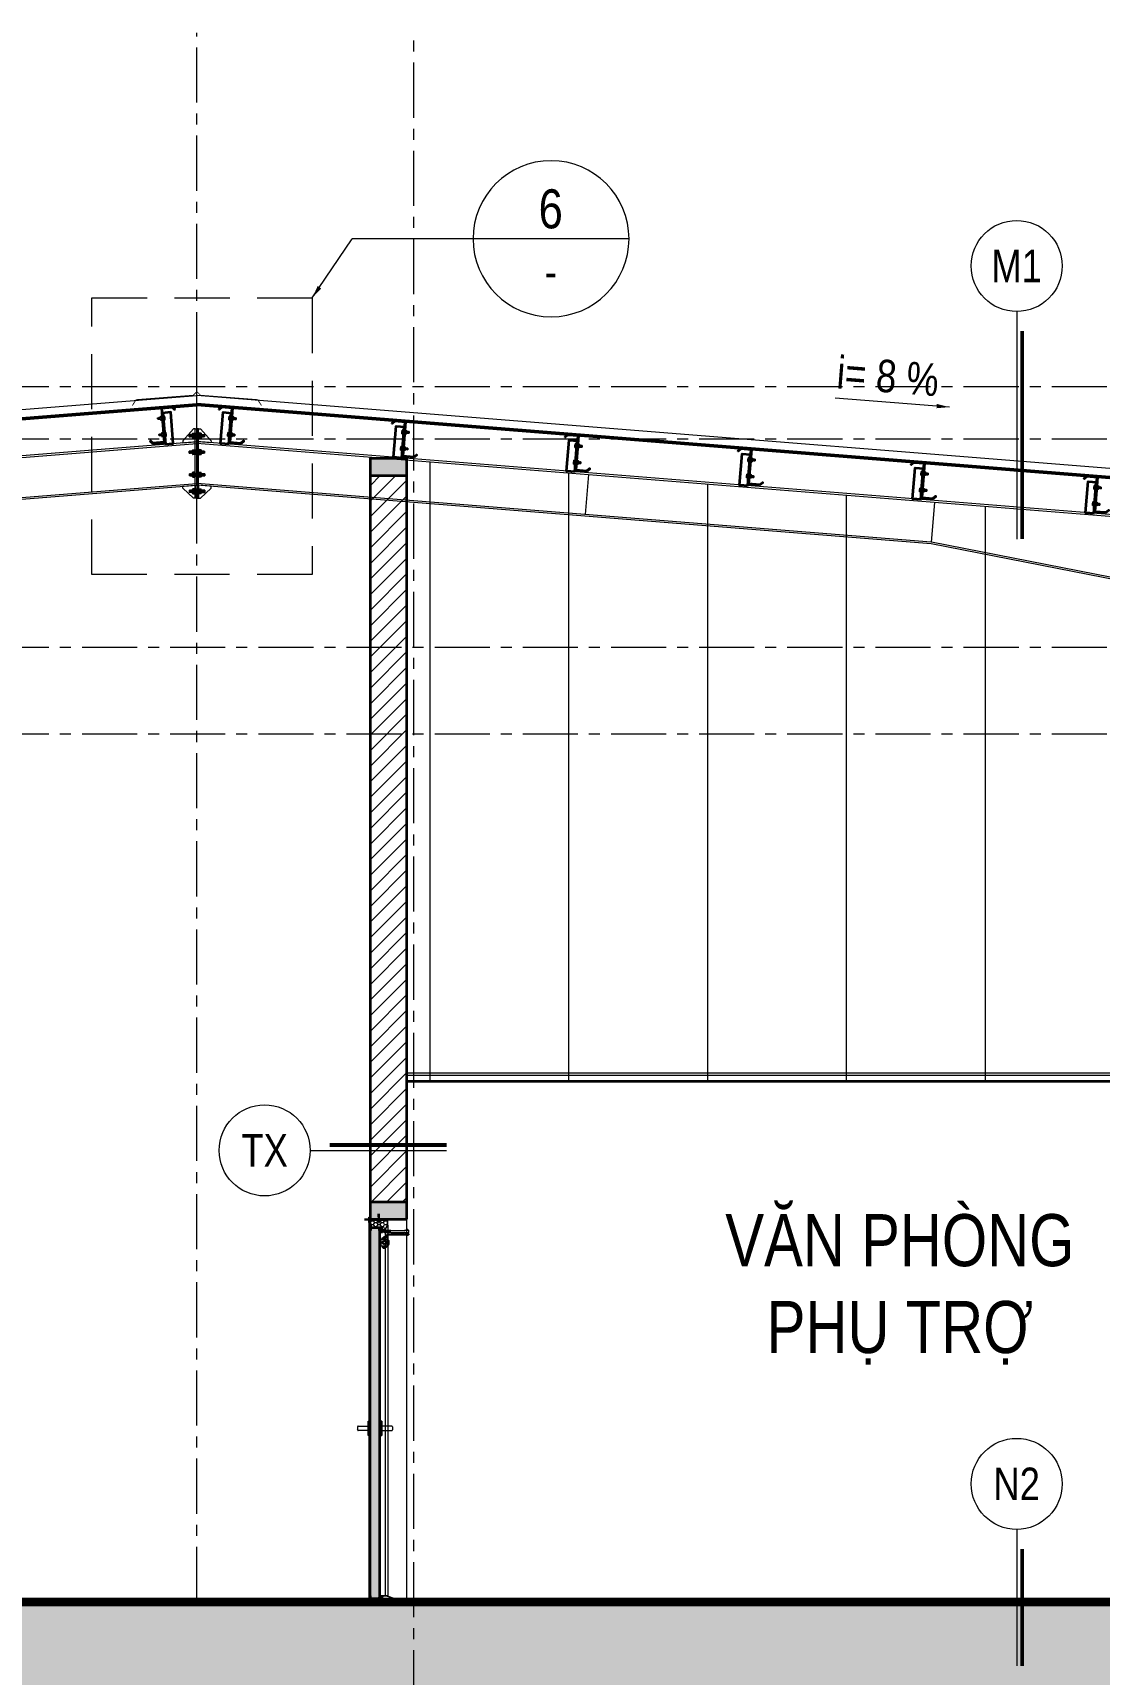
# Model space of a CAD drawing. Header units: millimetres. Extents: x -547695 to 905972, y -1055718 to 167349.
# Drawn here: x -522038 to -515893, y -926760 to -917307 of the extents above; entities that cross this region are included whole.
import ezdxf
from ezdxf.enums import TextEntityAlignment as Align
from ezdxf.xclip import XClip

# ---------------------------------------------------------------- set-up
doc = ezdxf.new("R2010")
doc.units = ezdxf.units.MM
doc.header["$XCLIPFRAME"] = 0
for name, pattern in [('ACAD_ISO04W100', [30, 24, -3, 0, -3]), ('CENTER', [50.8, 31.75, -6.35, 6.35, -6.35]), ('HIDDEN', [9.525, 6.35, -3.175]), ('xr-mat cat ngang$0$ACAD_ISO04W100', [30, 24, -3, 0, -3])]:
    doc.linetypes.add(name, pattern=pattern)
for name, color, linetype, lineweight in [('A-CONC', 2, 'Continuous', 35), ('A-DIMS', 8, 'Continuous', 9), ('A-GRID', 250, 'CENTER', 15), ('A-HEVY', 111, 'Continuous', 35), ('A-HIDD', 45, 'HIDDEN', 9), ('A-PATT', 252, 'Continuous', 9), ('A-SYMBOLS', 10, 'Continuous', 13), ('A-TEXT', 255, 'Continuous', 25)]:
    doc.layers.add(name, color=color, linetype=linetype, lineweight=lineweight)
doc.styles.add('VTK _ Arial_2.5 mm', font='arial.ttf', dxfattribs={"width": 0.8})
doc.styles.add('VTK_Arial', font='arial.ttf', dxfattribs={"width": 0.8})
doc.styles.add('VTK_Arial_2 mm', font='arial.ttf', dxfattribs={"width": 0.8})
doc.dimstyles.new('A-2.5-DIM1', dxfattribs={"dimtxt": 2.5, "dimasz": 1, "dimexe": 1, "dimexo": 0, "dimgap": 0.5, "dimtad": 1, "dimdec": 0, "dimzin": 12, "dimdsep": 46, "dimtxsty": 'VTK_Arial', "dimblk": 'ARCHTICK', "dimcen": 0, "dimdle": 1, "dimclrd": 256, "dimclre": 256, "dimclrt": 7, "dimadec": 1, "dimazin": 3, "dimtfac": 1, "dimtdec": 0, "dimtmove": 0, "dimatfit": 2, "dimfxl": 20, "dimtolj": 1, "dimtzin": 0, "dimlwd": -1, "dimlwe": -1, "dimarcsym": 0})
pattern_1 = [(0, (-374757.58357, -14197.29368), (0.47625, 0.2749630645), [0.3175, -0.635]), (120, (-374757.58357, -14197.29368), (-0.47624999896, 0.2749630663), [0.3175, -0.635]), (60, (-374757.58357, -14197.29368), (1.04e-09, 0.5499261308), [-0.635, 0.3175])]

# ---------------------------------------------------------------- blocks, each defined once
blk = doc.blocks.new('RE6UY')
at = {"layer": 'A-GRID', "ltscale": 10}
blk.add_lwpolyline([(-6000, -1731.3), (-6000, 10949.4)], dxfattribs=at)
blk = doc.blocks.new('E56U67')
at = {"layer": 'A-GRID', "ltscale": 10}
for points in [[(-889.9, 2000), (36929.7, 2000)], [(-889.9, 1700), (36929.7, 1700)], [(-889.9, 500), (36929.7, 500)], [(-889.9, 0), (36929.7, 0)], [(-889.9, -5000), (36929.7, -5000)]]:
    blk.add_lwpolyline(points, dxfattribs=at)
blk = doc.blocks.new('_ARCHTICK')
at = {"color": 0, "linetype": 'ByBlock', "const_width": 0.15}
blk.add_lwpolyline([(-0.5, -0.5), (0.5, 0.5)], dxfattribs=at)
blk = doc.blocks.new('*U710')
at = {"const_width": 0.3}
blk.add_lwpolyline([(0.42, -14), (0.42, -5)], dxfattribs=at)
blk.add_wipeout([(3.5, 0), (3.47, -0.44), (3.39, -0.87), (3.25, -1.29), (3.07, -1.69), (2.83, -2.06), (2.55, -2.4), (2.23, -2.7), (1.88, -2.96), (1.49, -3.17), (1.08, -3.33), (0.66, -3.44), (0.22, -3.49), (-0.22, -3.49), (-0.66, -3.44), (-1.08, -3.33), (-1.49, -3.17), (-1.88, -2.96), (-2.23, -2.7), (-2.55, -2.4), (-2.83, -2.06), (-3.07, -1.69), (-3.25, -1.29), (-3.39, -0.87), (-3.47, -0.44), (-3.5, 0), (-3.47, 0.44), (-3.39, 0.87), (-3.25, 1.29), (-3.07, 1.69), (-2.83, 2.06), (-2.55, 2.4), (-2.23, 2.7), (-1.88, 2.96), (-1.49, 3.17), (-1.08, 3.33), (-0.66, 3.44), (-0.22, 3.49), (0.22, 3.49), (0.66, 3.44), (1.08, 3.33), (1.49, 3.17), (1.88, 2.96), (2.23, 2.7), (2.55, 2.4), (2.83, 2.06), (3.07, 1.69), (3.25, 1.29), (3.39, 0.87), (3.47, 0.44)])
blk.add_lwpolyline([(0, -3.5), (0, -14)])
blk.add_circle((0, 0), 3.5)
at = {"color": 7, "style": 'VTK _ Arial_2.5 mm', "width": 0.8, "flags": 8}
blk.add_attdef('SYMBOL', text='', height=2.5, dxfattribs=at).set_placement((0, 0), align=Align.MIDDLE_CENTER)
blk = doc.blocks.new('*U712')
at = {"const_width": 0.3}
blk.add_lwpolyline([(0.42, -21), (0.42, -5)], dxfattribs=at)
blk.add_wipeout([(3.5, 0), (3.47, -0.44), (3.39, -0.87), (3.25, -1.29), (3.07, -1.69), (2.83, -2.06), (2.55, -2.4), (2.23, -2.7), (1.88, -2.96), (1.49, -3.17), (1.08, -3.33), (0.66, -3.44), (0.22, -3.49), (-0.22, -3.49), (-0.66, -3.44), (-1.08, -3.33), (-1.49, -3.17), (-1.88, -2.96), (-2.23, -2.7), (-2.55, -2.4), (-2.83, -2.06), (-3.07, -1.69), (-3.25, -1.29), (-3.39, -0.87), (-3.47, -0.44), (-3.5, 0), (-3.47, 0.44), (-3.39, 0.87), (-3.25, 1.29), (-3.07, 1.69), (-2.83, 2.06), (-2.55, 2.4), (-2.23, 2.7), (-1.88, 2.96), (-1.49, 3.17), (-1.08, 3.33), (-0.66, 3.44), (-0.22, 3.49), (0.22, 3.49), (0.66, 3.44), (1.08, 3.33), (1.49, 3.17), (1.88, 2.96), (2.23, 2.7), (2.55, 2.4), (2.83, 2.06), (3.07, 1.69), (3.25, 1.29), (3.39, 0.87), (3.47, 0.44)])
blk.add_lwpolyline([(0, -3.5), (0, -21)])
blk.add_circle((0, 0), 3.5)
at = {"color": 7, "style": 'VTK _ Arial_2.5 mm', "width": 0.8, "flags": 8}
blk.add_attdef('SYMBOL', text='', height=2.5, dxfattribs=at).set_placement((0, 0), align=Align.MIDDLE_CENTER)
blk = doc.blocks.new('*U716')
at = {"const_width": 0.3}
blk.add_lwpolyline([(14, 0.42), (5, 0.42)], dxfattribs=at)
blk.add_wipeout([(3.5, 0), (3.47, -0.44), (3.39, -0.87), (3.25, -1.29), (3.07, -1.69), (2.83, -2.06), (2.55, -2.4), (2.23, -2.7), (1.88, -2.96), (1.49, -3.17), (1.08, -3.33), (0.66, -3.44), (0.22, -3.49), (-0.22, -3.49), (-0.66, -3.44), (-1.08, -3.33), (-1.49, -3.17), (-1.88, -2.96), (-2.23, -2.7), (-2.55, -2.4), (-2.83, -2.06), (-3.07, -1.69), (-3.25, -1.29), (-3.39, -0.87), (-3.47, -0.44), (-3.5, 0), (-3.47, 0.44), (-3.39, 0.87), (-3.25, 1.29), (-3.07, 1.69), (-2.83, 2.06), (-2.55, 2.4), (-2.23, 2.7), (-1.88, 2.96), (-1.49, 3.17), (-1.08, 3.33), (-0.66, 3.44), (-0.22, 3.49), (0.22, 3.49), (0.66, 3.44), (1.08, 3.33), (1.49, 3.17), (1.88, 2.96), (2.23, 2.7), (2.55, 2.4), (2.83, 2.06), (3.07, 1.69), (3.25, 1.29), (3.39, 0.87), (3.47, 0.44)])
blk.add_lwpolyline([(3.5, 0), (14, 0)])
blk.add_circle((0, 0), 3.5)
at = {"color": 7, "style": 'VTK _ Arial_2.5 mm', "width": 0.8, "flags": 8}
blk.add_attdef('SYMBOL', text='', height=2.5, dxfattribs=at).set_placement((0, 0), align=Align.MIDDLE_CENTER)
blk = doc.blocks.new('*U973')
at = {"linetype": 'xr-mat cat ngang$0$ACAD_ISO04W100'}
blk.add_line((-22.5, 0), (37.2, 0), dxfattribs=at)
at = {"linetype": 'Continuous'}
for p, q in [((-18.6, -8.4), (-18.6, 8.4)), ((-9.8, 10.7), (-17.9, 10.7)), ((-10.2, 6.1), (-17.6, 6.1)), ((-9.1, 6.1), (-9.1, 8.4)), ((-9.1, -8.4), (-9.1, 8.4)), ((8.1, 6.1), (8.1, 8.4)), ((8.1, -8.4), (8.1, 8.4)), ((8.8, 10.7), (16.9, 10.7)), ((9.1, 6.1), (16.6, 6.1)), ((17.6, 6.1), (17.6, 8.4)), ((17.6, -8.4), (17.6, 8.4)), ((17.8, 4.8), (18.7, 5.7)), ((18.1, -4.8), (19.2, 4.8)), ((18.7, 5.7), (19.2, 4.8)), ((19.2, 4.8), (20.1, 5.7)), ((19.6, -4.8), (20.7, 4.8)), ((20.1, 5.7), (20.7, 4.8)), ((20.7, 4.8), (21.6, 5.7)), ((21, -4.8), (22.1, 4.8)), ((21.6, 5.7), (22.1, 4.8)), ((22.1, 4.8), (23, 5.7)), ((22.5, -4.8), (23.6, 4.8)), ((23, 5.7), (23.6, 4.8)), ((23.6, 4.8), (24.5, 5.7)), ((23.9, -4.8), (25, 4.8)), ((23.9, -4.8), (25, 4.8)), ((24.5, 5.7), (25, 4.8)), ((25, 4.8), (25.9, 5.7)), ((25.3, -4.8), (26.5, 4.8)), ((25.9, 5.7), (26.5, 4.8)), ((26.5, 4.8), (27.4, 5.7)), ((26.8, -4.8), (27.9, 4.8)), ((26.8, -4.8), (27.9, 4.8)), ((26.8, -4.8), (27.9, 4.8)), ((27.4, 5.7), (27.9, 4.8)), ((27.9, 4.8), (28.8, 5.7)), ((28.2, -4.8), (29.4, 4.8)), ((28.8, 5.7), (29.4, 4.8)), ((32.8, 4.8), (29.4, 4.8)), ((32.8, 4.8), (32.8, -4.8)), ((-17.9, -10.7), (-9.8, -10.7)), ((-10.2, -6.1), (-17.6, -6.1)), ((-9.1, -6.1), (-9.1, -8.4)), ((8.1, -6.1), (8.1, -8.4)), ((16.9, -10.7), (8.8, -10.7)), ((9.1, -6.1), (16.6, -6.1)), ((18.1, -4.8), (17.6, -4.8)), ((17.6, -6.1), (17.6, -8.4)), ((18.1, -4.8), (18.6, -5.7)), ((18.6, -5.7), (19.6, -4.8)), ((19.6, -4.8), (20.1, -5.7)), ((20.1, -5.7), (21, -4.8)), ((21, -4.8), (21.5, -5.7)), ((21.5, -5.7), (22.5, -4.8)), ((22.5, -4.8), (23, -5.7)), ((23, -5.7), (23.9, -4.8)), ((23.9, -4.8), (24.4, -5.7)), ((24.4, -5.7), (25.3, -4.8)), ((25.3, -4.8), (25.9, -5.7)), ((25.9, -5.7), (26.8, -4.8)), ((26.8, -4.8), (27.3, -5.7)), ((27.3, -5.7), (28.2, -4.8)), ((28.2, -4.8), (32.8, -4.8))]:
    blk.add_line(p, q, dxfattribs=at)
at = {"ltscale": 0.5}
for p, q in [((-9.1, 6), (6.1, 6)), ((18.5, 5.5), (18.5, 5.5)), ((-9.1, -6), (6.1, -6)), ((18.5, -5.5), (18.5, -5.5))]:
    blk.add_line(p, q, dxfattribs=at)
at = {"linetype": 'Continuous'}
blk.add_lwpolyline([(6.1, 12), (8.1, 12), (8.1, -12), (6.1, -12)], close=True, dxfattribs=at)
for centre, radius, start, end in [((-14.5, 8.4), 4.19, 146.602, 180), ((-15.6, 8.4), 3.07, 180, 228.54763), ((-15.6, 3.8), 3.07, 131.45237, 180), ((-12.2, 8.4), 3.07, 311.45237, 0), ((-12.2, 3.8), 3.07, 0, 48.54763), ((-13.3, 8.4), 4.19, 0, 33.398), ((12.3, 8.4), 4.19, 146.602, 180), ((11.2, 8.4), 3.07, 180, 228.54763), ((11.2, 3.8), 3.07, 131.45237, 180), ((14.5, 8.4), 3.07, 311.45237, 0), ((14.5, 3.8), 3.07, 0, 48.54763), ((13.4, 8.4), 4.19, 0, 33.398), ((-15.6, -3.8), 3.07, 180, 228.54763), ((-15.6, -8.4), 3.07, 131.45237, 180), ((-14.5, -8.4), 4.19, 180, 213.398), ((-12.2, -3.8), 3.07, 311.45237, 0), ((-12.2, -8.4), 3.07, 0, 48.54763), ((-13.3, -8.4), 4.19, 326.602, 0), ((11.2, -3.8), 3.07, 180, 228.54763), ((11.2, -8.4), 3.07, 131.45237, 180), ((12.3, -8.4), 4.19, 180, 213.398), ((14.5, -3.8), 3.07, 311.45237, 0), ((14.5, -8.4), 3.07, 0, 48.54763), ((13.4, -8.4), 4.19, 326.602, 0)]:
    blk.add_arc(centre, radius, start, end, dxfattribs=at)
blk = doc.blocks.new('*U974')
at = {"linetype": 'xr-mat cat ngang$0$ACAD_ISO04W100'}
blk.add_line((-22.5, 0), (37.2, 0), dxfattribs=at)
at = {"linetype": 'Continuous'}
for p, q in [((-18.6, -8.4), (-18.6, 8.4)), ((-9.8, 10.7), (-17.9, 10.7)), ((-10.2, 6.1), (-17.6, 6.1)), ((-9.1, 6.1), (-9.1, 8.4)), ((-9.1, -8.4), (-9.1, 8.4)), ((8.1, 6.1), (8.1, 8.4)), ((8.1, -8.4), (8.1, 8.4)), ((8.8, 10.7), (16.9, 10.7)), ((9.1, 6.1), (16.6, 6.1)), ((17.6, 6.1), (17.6, 8.4)), ((17.6, -8.4), (17.6, 8.4)), ((17.8, 4.8), (18.7, 5.7)), ((18.1, -4.8), (19.2, 4.8)), ((18.7, 5.7), (19.2, 4.8)), ((19.2, 4.8), (20.1, 5.7)), ((19.6, -4.8), (20.7, 4.8)), ((20.1, 5.7), (20.7, 4.8)), ((20.7, 4.8), (21.6, 5.7)), ((21, -4.8), (22.1, 4.8)), ((21.6, 5.7), (22.1, 4.8)), ((22.1, 4.8), (23, 5.7)), ((22.5, -4.8), (23.6, 4.8)), ((23, 5.7), (23.6, 4.8)), ((23.6, 4.8), (24.5, 5.7)), ((23.9, -4.8), (25, 4.8)), ((23.9, -4.8), (25, 4.8)), ((24.5, 5.7), (25, 4.8)), ((25, 4.8), (25.9, 5.7)), ((25.3, -4.8), (26.5, 4.8)), ((25.9, 5.7), (26.5, 4.8)), ((26.5, 4.8), (27.4, 5.7)), ((26.8, -4.8), (27.9, 4.8)), ((26.8, -4.8), (27.9, 4.8)), ((26.8, -4.8), (27.9, 4.8)), ((27.4, 5.7), (27.9, 4.8)), ((27.9, 4.8), (28.8, 5.7)), ((28.2, -4.8), (29.4, 4.8)), ((28.8, 5.7), (29.4, 4.8)), ((32.8, 4.8), (29.4, 4.8)), ((32.8, 4.8), (32.8, -4.8)), ((-17.9, -10.7), (-9.8, -10.7)), ((-10.2, -6.1), (-17.6, -6.1)), ((-9.1, -6.1), (-9.1, -8.4)), ((8.1, -6.1), (8.1, -8.4)), ((16.9, -10.7), (8.8, -10.7)), ((9.1, -6.1), (16.6, -6.1)), ((18.1, -4.8), (17.6, -4.8)), ((17.6, -6.1), (17.6, -8.4)), ((18.1, -4.8), (18.6, -5.7)), ((18.6, -5.7), (19.6, -4.8)), ((19.6, -4.8), (20.1, -5.7)), ((20.1, -5.7), (21, -4.8)), ((21, -4.8), (21.5, -5.7)), ((21.5, -5.7), (22.5, -4.8)), ((22.5, -4.8), (23, -5.7)), ((23, -5.7), (23.9, -4.8)), ((23.9, -4.8), (24.4, -5.7)), ((24.4, -5.7), (25.3, -4.8)), ((25.3, -4.8), (25.9, -5.7)), ((25.9, -5.7), (26.8, -4.8)), ((26.8, -4.8), (27.3, -5.7)), ((27.3, -5.7), (28.2, -4.8)), ((28.2, -4.8), (32.8, -4.8))]:
    blk.add_line(p, q, dxfattribs=at)
at = {"ltscale": 0.5}
for p, q in [((-9.1, 6), (6.1, 6)), ((18.5, 5.5), (18.5, 5.5)), ((-9.1, -6), (6.1, -6)), ((18.5, -5.5), (18.5, -5.5))]:
    blk.add_line(p, q, dxfattribs=at)
at = {"linetype": 'Continuous'}
blk.add_lwpolyline([(6.1, 12), (8.1, 12), (8.1, -12), (6.1, -12)], close=True, dxfattribs=at)
for centre, radius, start, end in [((-14.5, 8.4), 4.19, 146.602, 180), ((-15.6, 8.4), 3.07, 180, 228.54763), ((-15.6, 3.8), 3.07, 131.45237, 180), ((-12.2, 8.4), 3.07, 311.45237, 0), ((-12.2, 3.8), 3.07, 0, 48.54763), ((-13.3, 8.4), 4.19, 0, 33.398), ((12.3, 8.4), 4.19, 146.602, 180), ((11.2, 8.4), 3.07, 180, 228.54763), ((11.2, 3.8), 3.07, 131.45237, 180), ((14.5, 8.4), 3.07, 311.45237, 0), ((14.5, 3.8), 3.07, 0, 48.54763), ((13.4, 8.4), 4.19, 0, 33.398), ((-15.6, -3.8), 3.07, 180, 228.54763), ((-15.6, -8.4), 3.07, 131.45237, 180), ((-14.5, -8.4), 4.19, 180, 213.398), ((-12.2, -3.8), 3.07, 311.45237, 0), ((-12.2, -8.4), 3.07, 0, 48.54763), ((-13.3, -8.4), 4.19, 326.602, 0), ((11.2, -3.8), 3.07, 180, 228.54763), ((11.2, -8.4), 3.07, 131.45237, 180), ((12.3, -8.4), 4.19, 180, 213.398), ((14.5, -3.8), 3.07, 311.45237, 0), ((14.5, -8.4), 3.07, 0, 48.54763), ((13.4, -8.4), 4.19, 326.602, 0)]:
    blk.add_arc(centre, radius, start, end, dxfattribs=at)
blk = doc.blocks.new('A$C18f83674')
blk.add_lwpolyline([(14.1, 10), (82.1, 10), (82.1, 208.1), (141.5, 208.1), (155, 194.5), (156.4, 195.9), (142.2, 210), (80.2, 210), (80.2, 11.9), (14.9, 11.9), (1.3, 25.5), (0, 24.1)], close=True)
at = {"layer": 'A-PATT', "linetype": 'ACAD_ISO04W100'}
for p, q in [((99.5, 150), (49.2, 150)), ((99.5, 55), (49.2, 55))]:
    blk.add_line(p, q, dxfattribs=at)
at = {"layer": 'A-PATT', "linetype": 'Continuous'}
for p, q in [((53.6, 154.8), (53.6, 145.2)), ((53.6, 154.8), (57, 154.8)), ((58.1, 145.2), (53.6, 145.2)), ((57.5, 155.7), (57, 154.8)), ((58.1, 145.2), (57, 154.8)), ((58.4, 154.8), (57.5, 155.7)), ((59, 144.3), (58.1, 145.2)), ((58.9, 155.7), (58.4, 154.8)), ((59.5, 145.2), (58.4, 154.8)), ((59.5, 145.2), (58.4, 154.8)), ((59.5, 145.2), (58.4, 154.8)), ((59.9, 154.8), (58.9, 155.7)), ((59.5, 145.2), (59, 144.3)), ((60.4, 144.3), (59.5, 145.2)), ((60.4, 155.7), (59.9, 154.8)), ((61, 145.2), (59.9, 154.8)), ((61.3, 154.8), (60.4, 155.7)), ((61, 145.2), (60.4, 144.3)), ((61.9, 144.3), (61, 145.2)), ((61.8, 155.7), (61.3, 154.8)), ((62.4, 145.2), (61.3, 154.8)), ((62.4, 145.2), (61.3, 154.8)), ((62.8, 154.8), (61.8, 155.7)), ((62.4, 145.2), (61.9, 144.3)), ((63.3, 144.3), (62.4, 145.2)), ((63.3, 155.7), (62.8, 154.8)), ((63.9, 145.2), (62.8, 154.8)), ((64.2, 154.8), (63.3, 155.7)), ((63.9, 145.2), (63.3, 144.3)), ((64.8, 144.3), (63.9, 145.2)), ((64.7, 155.7), (64.2, 154.8)), ((65.3, 145.2), (64.2, 154.8)), ((65.7, 154.8), (64.7, 155.7)), ((65.3, 145.2), (64.8, 144.3)), ((66.2, 144.3), (65.3, 145.2)), ((66.2, 155.7), (65.7, 154.8)), ((66.8, 145.2), (65.7, 154.8)), ((67.1, 154.8), (66.2, 155.7)), ((66.8, 145.2), (66.2, 144.3)), ((67.7, 144.3), (66.8, 145.2)), ((67.6, 155.7), (67.1, 154.8)), ((68.2, 145.2), (67.1, 154.8)), ((68.6, 154.8), (67.6, 155.7)), ((68.2, 145.2), (67.7, 144.3)), ((68.2, 145.2), (68.7, 145.2)), ((68.7, 156.1), (68.7, 158.4)), ((68.7, 141.6), (68.7, 158.4)), ((68.7, 143.9), (68.7, 141.6)), ((77.6, 160.7), (69.4, 160.7)), ((69.4, 139.3), (77.6, 139.3)), ((77.2, 156.1), (69.8, 156.1)), ((77.2, 143.9), (69.8, 143.9)), ((78.2, 156.1), (78.2, 158.4)), ((78.2, 141.6), (78.2, 158.4)), ((78.2, 143.9), (78.2, 141.6)), ((86.1, 156.1), (86.1, 158.4)), ((86.1, 141.6), (86.1, 158.4)), ((86.1, 143.9), (86.1, 141.6)), ((86.8, 160.7), (95, 160.7)), ((95, 139.3), (86.8, 139.3)), ((87.2, 156.1), (94.6, 156.1)), ((87.2, 143.9), (94.6, 143.9)), ((95.6, 141.6), (95.6, 158.4)), ((53.6, 59.8), (53.6, 50.2)), ((53.6, 59.8), (57, 59.8)), ((58.1, 50.2), (53.6, 50.2)), ((57.5, 60.7), (57, 59.8)), ((58.1, 50.2), (57, 59.8)), ((58.4, 59.8), (57.5, 60.7)), ((59, 49.3), (58.1, 50.2)), ((58.9, 60.7), (58.4, 59.8)), ((59.5, 50.2), (58.4, 59.8)), ((59.5, 50.2), (58.4, 59.8)), ((59.5, 50.2), (58.4, 59.8)), ((59.9, 59.8), (58.9, 60.7)), ((59.5, 50.2), (59, 49.3)), ((60.4, 49.3), (59.5, 50.2)), ((60.4, 60.7), (59.9, 59.8)), ((61, 50.2), (59.9, 59.8)), ((61.3, 59.8), (60.4, 60.7)), ((61, 50.2), (60.4, 49.3)), ((61.9, 49.3), (61, 50.2)), ((61.8, 60.7), (61.3, 59.8)), ((62.4, 50.2), (61.3, 59.8)), ((62.4, 50.2), (61.3, 59.8)), ((62.8, 59.8), (61.8, 60.7)), ((62.4, 50.2), (61.9, 49.3)), ((63.3, 49.3), (62.4, 50.2)), ((63.3, 60.7), (62.8, 59.8)), ((63.9, 50.2), (62.8, 59.8)), ((64.2, 59.8), (63.3, 60.7)), ((63.9, 50.2), (63.3, 49.3)), ((64.8, 49.3), (63.9, 50.2)), ((64.7, 60.7), (64.2, 59.8)), ((65.3, 50.2), (64.2, 59.8)), ((65.7, 59.8), (64.7, 60.7)), ((65.3, 50.2), (64.8, 49.3)), ((66.2, 49.3), (65.3, 50.2)), ((66.2, 60.7), (65.7, 59.8)), ((66.8, 50.2), (65.7, 59.8)), ((67.1, 59.8), (66.2, 60.7)), ((66.8, 50.2), (66.2, 49.3)), ((67.7, 49.3), (66.8, 50.2)), ((67.6, 60.7), (67.1, 59.8)), ((68.2, 50.2), (67.1, 59.8)), ((68.6, 59.8), (67.6, 60.7)), ((68.2, 50.2), (67.7, 49.3)), ((68.2, 50.2), (68.7, 50.2)), ((68.7, 61.1), (68.7, 63.4)), ((68.7, 46.6), (68.7, 63.4)), ((68.7, 48.9), (68.7, 46.6)), ((77.6, 65.7), (69.4, 65.7)), ((69.4, 44.3), (77.6, 44.3)), ((77.2, 61.1), (69.8, 61.1)), ((77.2, 48.9), (69.8, 48.9)), ((78.2, 61.1), (78.2, 63.4)), ((78.2, 46.6), (78.2, 63.4)), ((78.2, 48.9), (78.2, 46.6)), ((86.1, 61.1), (86.1, 63.4)), ((86.1, 46.6), (86.1, 63.4)), ((86.1, 48.9), (86.1, 46.6)), ((86.8, 65.7), (95, 65.7)), ((95, 44.3), (86.8, 44.3)), ((87.2, 61.1), (94.6, 61.1)), ((87.2, 48.9), (94.6, 48.9)), ((95.6, 46.6), (95.6, 63.4))]:
    blk.add_line(p, q, dxfattribs=at)
at = {"layer": 'A-PATT', "ltscale": 0.5}
for p, q in [((67.8, 155.5), (67.8, 155.5)), ((67.8, 144.5), (67.8, 144.5)), ((86.1, 156), (80.2, 156)), ((86.1, 144), (80.2, 144)), ((67.8, 60.5), (67.8, 60.5)), ((67.8, 49.5), (67.8, 49.5)), ((86.1, 61), (80.2, 61)), ((86.1, 49), (80.2, 49))]:
    blk.add_line(p, q, dxfattribs=at)
at = {"layer": 'A-PATT', "lineweight": -2}
blk.add_line((86.1, 180), (86.1, 0), dxfattribs=at)
at = {"layer": 'A-PATT', "linetype": 'Continuous'}
for points in [[(80.2, 162), (78.2, 162), (78.2, 138), (80.2, 138)], [(80.2, 67), (78.2, 67), (78.2, 43), (80.2, 43)]]:
    blk.add_lwpolyline(points, close=True, dxfattribs=at)
at = {"layer": 'A-PATT', "lineweight": -2}
blk.add_lwpolyline([(82.1, 0), (132.1, 0), (132.1, 180), (82.1, 180)], close=True, dxfattribs=at)
at = {"layer": 'A-PATT', "linetype": 'Continuous'}
for centre, radius, start, end in [((72.9, 158.4), 4.19, 146.602, 180), ((71.8, 158.4), 3.07, 180, 228.54763), ((71.8, 153.8), 3.07, 131.45237, 180), ((71.8, 146.2), 3.07, 180, 228.54763), ((71.8, 141.6), 3.07, 131.45237, 180), ((72.9, 141.6), 4.19, 180, 213.398), ((75.2, 158.4), 3.07, 311.45237, 0), ((75.2, 153.8), 3.07, 0, 48.54763), ((75.2, 146.2), 3.07, 311.45237, 0), ((75.2, 141.6), 3.07, 0, 48.54763), ((74.1, 158.4), 4.19, 0, 33.398), ((74.1, 141.6), 4.19, 326.602, 0), ((90.3, 158.4), 4.19, 146.602, 180), ((89.2, 158.4), 3.07, 180, 228.54763), ((89.2, 153.8), 3.07, 131.45237, 180), ((89.2, 146.2), 3.07, 180, 228.54763), ((89.2, 141.6), 3.07, 131.45237, 180), ((90.3, 141.6), 4.19, 180, 213.398), ((92.6, 158.4), 3.07, 311.45237, 0), ((92.6, 153.8), 3.07, 0, 48.54763), ((92.6, 146.2), 3.07, 311.45237, 0), ((92.6, 141.6), 3.07, 0, 48.54763), ((91.5, 158.4), 4.19, 0, 33.398), ((91.5, 141.6), 4.19, 326.602, 0), ((72.9, 63.4), 4.19, 146.602, 180), ((71.8, 63.4), 3.07, 180, 228.54763), ((71.8, 58.8), 3.07, 131.45237, 180), ((71.8, 51.2), 3.07, 180, 228.54763), ((71.8, 46.6), 3.07, 131.45237, 180), ((72.9, 46.6), 4.19, 180, 213.398), ((75.2, 63.4), 3.07, 311.45237, 0), ((75.2, 58.8), 3.07, 0, 48.54763), ((75.2, 51.2), 3.07, 311.45237, 0), ((75.2, 46.6), 3.07, 0, 48.54763), ((74.1, 63.4), 4.19, 0, 33.398), ((74.1, 46.6), 4.19, 326.602, 0), ((90.3, 63.4), 4.19, 146.602, 180), ((89.2, 63.4), 3.07, 180, 228.54763), ((89.2, 58.8), 3.07, 131.45237, 180), ((89.2, 51.2), 3.07, 180, 228.54763), ((89.2, 46.6), 3.07, 131.45237, 180), ((90.3, 46.6), 4.19, 180, 213.398), ((92.6, 63.4), 3.07, 311.45237, 0), ((92.6, 58.8), 3.07, 0, 48.54763), ((92.6, 51.2), 3.07, 311.45237, 0), ((92.6, 46.6), 3.07, 0, 48.54763), ((91.5, 63.4), 4.19, 0, 33.398), ((91.5, 46.6), 4.19, 326.602, 0)]:
    blk.add_arc(centre, radius, start, end, dxfattribs=at)
blk = doc.blocks.new('ửgwg')
for points in [[(0, -436.1), (0, 0)], [(-7350, -887.3), (-7350, -832.1), (0, -244.1)]]:
    blk.add_lwpolyline(points)
at = {"linetype": 'ByBlock'}
for points in [[(-10, -436.1), (-20, -436.1), (-82, -504.8), (-80.7, -516.3), (-10, -510.7), (-10, -436.1)], [(10, -436.1), (20, -436.1), (82, -504.8), (80.7, -516.3), (10, -510.7), (10, -436.1)], [(-7250, -1089.9), (0, -509.9)], [(-7249.2, -1099.9), (0, -520)], [(0, -760.7), (0, -509.9)], [(-4230.9, -1089.2), (0, -750.7)], [(-2255.6, -700.4), (-2237.2, -930.4)], [(-4230.1, -1099.1), (0, -760.7)], [(-10, -835.9), (-20, -835.9), (-81.5, -777.9), (-83, -767.3), (-10, -761.4), (-10, -835.9)], [(10, -835.9), (20, -835.9), (81.1, -777.9), (82.6, -767.2), (10, -761.4), (10, -835.9)], [(-4249.2, -859.9), (-4230.8, -1089.9)], [(-6400, -1513.3), (-4232, -1089.3)], [(-6400, -1523.5), (-4230.1, -1099.1)]]:
    blk.add_lwpolyline(points, dxfattribs=at)
for points in [[(0, -835.9), (-10, -835.9), (-10, -436.1), (0, -436.1)], [(0, -835.9), (10, -835.9), (10, -436.1), (0, -436.1)]]:
    blk.add_lwpolyline(points, close=True, dxfattribs=at)
at = {"layer": 'A-HEVY'}
for points in [[(-7350, -882.2), (-0.4, -294.3)], [(-7350, -887.3), (0, -299.3)]]:
    blk.add_lwpolyline(points, dxfattribs=at)
at = {"linetype": 'ByBlock', "xscale": 1.313271894655146, "yscale": 1.313271894655146, "zscale": 1.313271894655146, "rotation": 180}
for p in [(-2, -476), (-2, -571)]:
    blk.add_blockref('*U973', p, dxfattribs=at)
at = {"linetype": 'ByBlock', "xscale": -1.313271894655146, "yscale": 1.313271894655146, "zscale": 1.313271894655146}
for name, p in [('*U973', (-2, -701)), ('*U974', (-2, -796))]:
    blk.add_blockref(name, p, dxfattribs=at)
at = {"layer": 'A-HEVY', "rotation": 4.573921259835871}
for p in [(-267.7, -531.3), (-2261.3, -690.8), (-1264.5, -611.1), (-3258.1, -770.6), (-4255, -850.3), (-5251.8, -930.1)]:
    blk.add_blockref('A$C18f83674', p, dxfattribs=at)
blk = doc.blocks.new('zw$C622')
blk.add_blockref('ửgwg', (7500, 7193.1))
blk = doc.blocks.new('*U156')
for p, q in [((-99, 11.9), (-101.5, 7.5)), ((-101.5, 7.5), (-101.5, -7.5)), ((-97.2, 13), (-39, 13)), ((-39, 13), (-39, -13)), ((97.2, 13), (39, 13)), ((39, 11.1), (39, -14.8)), ((99, 11.9), (101.5, 7.5)), ((101.5, 7.5), (101.5, -7.5)), ((-99, -11.9), (-101.5, -7.5)), ((-39, -13), (-97.2, -13)), ((39, -13), (97.2, -13)), ((99, -11.9), (101.5, -7.5))]:
    blk.add_line(p, q)
for points in [[(-39, 41), (-39, -41)], [(-39, -13), (-39, 13)], [(39, 41), (39, -41)], [(39, -14.8), (39, 11.1)]]:
    blk.add_lwpolyline(points)
for points in [[(-39, -41), (-39, 41), (-25, 41), (-25, -41)], [(39, -41), (39, 41), (25, 41), (25, -41)]]:
    blk.add_lwpolyline(points, close=True)
for centre, start, end in [((-97.2, 11), 90, 150.4873), ((97.2, 11), 29.5127, 90), ((-97.2, -11), 209.5127, 270), ((97.2, -11), 270, 330.4873)]:
    blk.add_arc(centre, 2, start, end)
blk = doc.blocks.new('VitNoTrai')
at = {"layer": 'A-PATT'}
for p, q in [((-42.1, 4.1), (-42.2, -4.1)), ((0, -3.3), (0, 3.3))]:
    blk.add_line(p, q, dxfattribs=at)
at = {"layer": 'A-PATT', "ltscale": 3}
for p, q in [((0, 3.3), (-42.2, 4.1)), ((0, -3.3), (-42.2, -4.1))]:
    blk.add_line(p, q, dxfattribs=at)
at = {"layer": 'A-PATT', "linetype": 'HIDDEN'}
for p, q in [((0, 2.3), (-42.2, 2.3)), ((11.1, 2.3), (7.3, 2.3)), ((0, -2.3), (-42.2, -2.3)), ((11.1, -2.3), (7.3, -2.3))]:
    blk.add_line(p, q, dxfattribs=at)
at = {"layer": 'A-PATT'}
for points in [[(1.1, 9.1), (1.1, -9.1), (0, -9.1), (0, 9.1)], [(7.3, 3.3), (11.1, 3.3), (11.1, -3.3), (7.3, -3.3)]]:
    blk.add_lwpolyline(points, close=True, dxfattribs=at)
for points in [[(1.1, 5.8), (1.1, 2.5), (6.6, 2.5, 0.414214), (7.3, 3.2), (7.3, 5.2, 0.414214), (6.6, 5.8)], [(1.1, 2.5), (1.1, -2.5), (6.6, -2.5, 0.414214), (7.3, -1.8), (7.3, 1.8, 0.414214), (6.6, 2.5)], [(1.1, -2.5), (1.1, -5.8), (6.6, -5.8, 0.414214), (7.3, -5.2), (7.3, -3.2, 0.414214), (6.6, -2.5)]]:
    blk.add_lwpolyline(points, format="xyb", close=True, dxfattribs=at)
blk = doc.blocks.new('TayCoThuyLucChieuCanh')
at = {"layer": 'A-PATT', "linetype": 'Continuous'}
for p, q in [((0, -14.4), (0, 0)), ((0, 0), (13.6, 0)), ((26.5, -14.4), (26.5, 0)), ((27.4, 2.3), (33.9, 2.3)), ((33.9, -16.6), (33.9, 2.3)), ((0, -14.4), (13.6, -14.4)), ((0, -53.1), (0, -91.7)), ((0, -53.1), (41.8, -53.1)), ((6.7, -58.2), (0, -58.2)), ((6.7, -62.1), (0, -62.1)), ((6.7, -82.7), (0, -82.7)), ((6.7, -86.6), (0, -86.6)), ((0, -91.7), (41.8, -91.7)), ((0.9, -13.5), (0.9, -0.9)), ((0.9, -0.9), (13.6, -0.9)), ((0.9, -13.5), (13.6, -13.5)), ((2.8, -11.2), (2.8, -3.1)), ((2.8, -3.1), (20.1, -3.1)), ((2.8, -11.2), (20.1, -11.2)), ((6.7, -91.7), (6.7, -53.1)), ((12.3, -91.7), (12.3, -98.5)), ((12.6, -53.1), (12.6, -45)), ((12.6, -45), (33.9, -45)), ((12.6, -50.4), (39.5, -50.4)), ((17.9, -67.7), (26, -62.9)), ((17.9, -77.1), (17.9, -67.7)), ((26, -81.8), (17.9, -77.1)), ((20.1, -3.1), (21, -2.2)), ((20.1, -11.2), (20.1, -3.1)), ((21, -12.1), (20.1, -11.2)), ((20.7, -45), (20.7, -41)), ((21, -12.1), (21, -2.2)), ((21, -2.2), (26.5, -2.2)), ((21, -3.1), (26.5, -3.1)), ((21, -11.2), (26.5, -11.2)), ((21, -12.1), (26.5, -12.1)), ((22, -39.6), (30.1, -39.6)), ((23.3, -45), (23.3, -41)), ((26, -62.9), (34.2, -67.7)), ((34.2, -77.1), (26, -81.8)), ((26.5, -10.4), (26.5, -4)), ((27.4, -2.5), (33.9, -2.5)), ((27.4, -11.9), (33.9, -11.9)), ((27.4, -16.6), (33.9, -16.6)), ((28.7, -45), (28.7, -41)), ((31.4, -45), (31.4, -41)), ((33.9, -13), (36.7, -1.4)), ((33.9, -2.2), (60.8, -2.2)), ((33.9, -3.1), (60.8, -3.1)), ((33.9, -11.2), (60.8, -11.2)), ((33.9, -12.1), (60.8, -12.1)), ((39.2, -22.5), (33.9, -45)), ((34.2, -67.7), (34.2, -77.1)), ((36.6, -91.7), (36.6, -98.5)), ((36.7, -1.4), (36.7, -13)), ((36.7, -13), (39.5, -1.4)), ((39.2, -22.5), (166.1, -22.5)), ((39.5, -1.4), (39.5, -13)), ((39.5, -13), (42.3, -1.4)), ((44.9, -27.9), (39.5, -50.4)), ((39.5, -50.4), (39.5, -53.1)), ((41.8, -91.7), (41.8, -53.1)), ((41.8, -53.1), (52.5, -63.4)), ((41.8, -91.7), (52.5, -81.4)), ((42.3, -1.4), (42.3, -13)), ((42.3, -13), (45.1, -1.4)), ((44.9, -27.9), (166.1, -27.9)), ((45.1, -1.4), (45.1, -13)), ((45.1, -13), (47.9, -1.4)), ((47.9, -1.4), (47.9, -13)), ((47.9, -13), (50.7, -1.4)), ((50.7, -1.4), (50.7, -13)), ((50.7, -13), (53.5, -1.4)), ((52.5, -81.4), (52.5, -63.4)), ((53.5, -1.4), (53.5, -13)), ((53.5, -13), (56.3, -1.4)), ((56.3, -1.4), (56.3, -13)), ((56.3, -13), (59.1, -1.4)), ((59.1, -13), (60.8, -1.4)), ((59.1, -1.4), (59.1, -13)), ((60.8, -1.4), (63.8, -2.4)), ((60.8, -13), (60.8, -1.4)), ((60.8, -13), (63.8, -14)), ((63.8, -2.4), (141.3, -2.4)), ((63.8, -14), (141.3, -14)), ((145.7, -1), (141.3, -2.4)), ((145.7, -15.4), (141.3, -14)), ((145.7, -1), (166.1, -1)), ((145.7, -15.4), (166.1, -15.4)), ((151.5, -15.4), (151.5, -22.5)), ((155.6, -31), (155.6, -28.8)), ((155.6, -28.8), (156.5, -28.8)), ((156.5, -31), (156.5, -28.8)), ((160.5, -15.4), (160.5, -22.5)), ((166.1, -15.4), (166.1, -1)), ((166.1, -22.5), (166.1, -27.9)), ((18.7, -105.3), (12.3, -98.5)), ((12.3, -98.5), (36.6, -98.5)), ((18.7, -105.3), (30.2, -105.3)), ((36.6, -98.5), (30.2, -105.3))]:
    blk.add_line(p, q, dxfattribs=at)
for points in [[(13.6, 0), (13.6, -0.9)], [(13.6, -13.5), (13.6, -14.4)]]:
    blk.add_lwpolyline(points, dxfattribs=at)
blk.add_circle((26, -72.4), 12.5, dxfattribs=at)
for centre, radius, start, end in [((30.1, -0.1), 3.59, 138.88852, 221.11153), ((156, -3.7), 6.85, 23.37874, 156.62126), ((22, -41), 1.35, 0, 180), ((26, -43), 3.37, 36.8699, 143.1301), ((39.6, -7.2), 13, 158.76106, 201.23894), ((30.1, -14.3), 3.59, 138.88858, 221.11142), ((30.1, -41), 1.35, 360, 180), ((156, -24.8), 6.25, 210.43441, 265.89031), ((156, -24.8), 6.25, 274.13091, 329.56559)]:
    blk.add_arc(centre, radius, start, end, dxfattribs=at)
blk = doc.blocks.new('DemHiSungLeft')
at = {"layer": 'A-PATT', "ltscale": 0.1}
for p, q in [((1.2, 4.5), (3.6, 7)), ((3.6, 7), (5.7, 7)), ((5.7, 7), (4.6, 4.5)), ((6, 4.5), (8.4, 7)), ((8.4, 7), (10.5, 7)), ((10.5, 7), (9.4, 4.5)), ((10.4, 4.5), (12.8, 7)), ((12.8, 7), (14.9, 7)), ((14.9, 7), (13.7, 4.5)), ((1.2, -4.5), (3.6, -7)), ((3.6, -7), (5.7, -7)), ((5.7, -7), (4.6, -4.5)), ((6, -4.5), (8.4, -7)), ((8.4, -7), (10.5, -7)), ((10.5, -7), (9.4, -4.5)), ((10.4, -4.5), (12.8, -7)), ((12.8, -7), (14.9, -7)), ((14.9, -7), (13.7, -4.5))]:
    blk.add_line(p, q, dxfattribs=at)
blk.add_lwpolyline([(14, 4.5), (14, -4.5), (0, -4.5), (0, 4.5), (14, 4.5)], dxfattribs=at)
blk.add_lwpolyline([(12, 2.5), (12, -2.5), (2, -2.5), (2, 2.5)], close=True, dxfattribs=at)
at = {"layer": 'A-PATT', "ltscale": 0.1, "extrusion": (0, 0, -1)}
blk.add_ellipse((16.7, 0), major_axis=(-3.33, 0), ratio=0.903576, start_param=0.646912, end_param=5.636273, dxfattribs=at)
at = {"layer": 'A-PATT', "ltscale": 0.1}
for points, knots in [([(16.7, 3.7), (17, 3.7), (17.3, 3.6), (18.3, 3.4), (18.8, 3.2), (19.7, 2.4), (20.1, 2), (20.6, 1), (20.7, 0.4), (20.6, -0.7), (20.5, -1.3), (19.9, -2.3), (19.4, -2.7), (18.5, -3.3), (17.9, -3.6), (16.7, -3.7), (16.1, -3.7), (15, -3.4), (14.4, -3.1), (14, -2.8)], [-1.570796, -1.570796, -1.570796, -1.570796, -1.309569, -1.309569, -0.856833, -0.856833, -0.404096, -0.404096, 0.04864, 0.04864, 0.501377, 0.501377, 0.954113, 0.954113, 1.40685, 1.40685, 1.859587, 1.859587, 2.304793, 2.304793, 2.304793, 2.304793]), ([(14, 2.8), (14.1, 2.9), (14.3, 3), (15, 3.4), (15.5, 3.6), (16.3, 3.7), (16.5, 3.7), (16.7, 3.7)], [3.9783448, 3.9783448, 3.9783448, 3.9783448, 4.1232694, 4.1232694, 4.5760059, 4.5760059, 4.712389, 4.712389, 4.712389, 4.712389])]:
    blk.add_open_spline(points, degree=3, knots=knots, dxfattribs=at)
blk = doc.blocks.new('DT MC11')
at = {"layer": 'A-PATT'}
h = blk.add_hatch(dxfattribs=at)
h.set_pattern_fill('HONEY', color=256, scale=0.1)
h.set_pattern_definition(pattern_1)
h.paths.add_polyline_path([(-110, 2215, 0.232506), (-100, 2223.8), (-100, 2215)])
h = blk.add_hatch(dxfattribs=at)
h.set_pattern_fill('HONEY', color=256, scale=4, style=0)
h.set_pattern_definition([(0, (-5526.837, -236158.096), (19.05, 10.9985226), [12.7, -25.4]), (120, (-5526.837, -236158.096), (-19.04999996, 10.99852265), [12.7, -25.4]), (60, (-5526.837, -236158.096), (4e-08, 21.99704523), [-25.4, 12.7])])
h.paths.add_polyline_path([(-1.2, 2197.6), (-101.2, 2197.6), (-101.2, 2213.8), (-108.8, 2213.8), (-108.8, 2186.4), (-96.8, 2172.4), (-96.8, 2159.2), (-31.8, 2159.2), (-31.8, 2144), (-16.7, 2144), (-1.2, 2170.1)])
h = blk.add_hatch(dxfattribs=at)
h.set_pattern_fill('ANSI31', color=256, scale=5, style=0)
h.set_pattern_definition([(45, (37666.94044, -5592.6252), (-0.441941738, 0.441941738), [])])
h.paths.add_polyline_path([(-1.2, 2198.8), (-1.2, 2197.6), (-101.2, 2197.6), (-101.2, 2213.8), (-100, 2213.8), (-100, 2198.8)])
h = blk.add_hatch(dxfattribs=at)
h.set_pattern_fill('ANSI38', color=256, scale=0.5, angle=90)
h.set_pattern_definition([(135, (-441372.6586, -14776.7975), (-1.122532015, -1.122532015), []), (225, (-441372.6586, -14776.7975), (-1.122532015, -3.3675960454), [3.96875, -2.38125])])
edge = h.paths.add_edge_path()
edge.add_line((-3.7, 2205), (-100, 2205))
edge.add_line((-100, 2205), (-100, 2198.8))
edge.add_line((-100, 2198.8), (-10, 2198.8))
edge.add_line((-10, 2198.8), (-10, 2200))
edge.add_line((-10, 2200), (-3.4, 2200))
edge.add_ellipse((-2.2, 2202.6), major_axis=(-2.84, 0), ratio=1, start_angle=301.37223, end_angle=425.03503, ccw=False)
h = blk.add_hatch(dxfattribs=at)
h.set_pattern_fill('HONEY', color=256, scale=0.1)
h.set_pattern_definition(pattern_1)
h.paths.add_polyline_path([(-3.4, 2200, -0.59886), (-3.7, 2205), (3.6, 2205, 0.27104), (0, 2200)])
h = blk.add_hatch(dxfattribs=at)
h.set_pattern_fill('HONEY', color=256, scale=100, style=0)
h.set_pattern_definition([(0, (37666.94, -5592.625), (18.75, 10.8253175), [12.5, -25]), (120, (37666.94, -5592.625), (-18.75, 10.8253175), [12.5, -25]), (60, (37666.94, -5592.625), (4e-15, 21.650635), [-25, 12.5])])
h.paths.add_polyline_path([(-51, 22), (-97, 22), (-97, 35), (-98, 35), (-98, 2140), (-97, 2140), (-97, 2153), (-51, 2153), (-51, 2140), (-50, 2140), (-50, 35), (-51, 35)])
for p, q in [((-33, 20), (-99, 20)), ((-99, 0), (-99, 20)), ((-79, 0), (-99, 0)), ((-47, 18.4), (-97.4, 18.4)), ((-97.4, 1.6), (-97.4, 18.4)), ((-79, 1.6), (-97.4, 1.6)), ((-79, 1.6), (-79, 0)), ((-47, 18.4), (-33, 18.4)), ((-4, 35), (-43.4, 35)), ((-4, 33.4), (-43.4, 33.4)), ((-33, 31.8), (-43.4, 31.8)), ((-33, 20), (-33, 33.4)), ((-31.4, 31.8), (-25, 31.8)), ((-31.4, 20), (-31.4, 31.8)), ((-31.4, 20), (36.7, 20)), ((-25, 31.8), (-25, 33.4)), ((-4, 35), (41, 20.2)), ((-4, 33.4), (39.4, 19.1)), ((39.4, 1.6), (21, 1.6)), ((21, 1.6), (21, 0)), ((41, 0), (21, 0)), ((39.4, 1.6), (39.4, 19.1)), ((41, 0), (41, 20.2)), ((-99, -30), (41, -30))]:
    blk.add_line(p, q, dxfattribs=at)
at = {"layer": 'A-PATT', "ltscale": 5}
for points in [[(26.6, 2205), (-133.8, 2205)], [(26.6, 2200), (-133.8, 2200)]]:
    blk.add_lwpolyline(points, dxfattribs=at)
at = {"layer": 'A-PATT'}
for points in [[(-110, 2215, 0.232506), (-100, 2223.8), (-100, 2215), (-110, 2215, 0.232506)], [(-3.4, 2200, -0.59886), (-3.7, 2205), (3.6, 2205, 0.27104), (0, 2200), (-3.4, 2200, -0.59886)]]:
    blk.add_lwpolyline(points, format="xyb", close=True, dxfattribs=at)
for points in [[(-100, 2215), (-110, 2215), (-110, 2215), (-110, 2186), (-98, 2172), (-98, 2158), (-33, 2158), (-33, 2145.3), (-46, 2145.3), (-46, 2142.8), (-16, 2142.8), (0, 2169.8), (0, 2200), (-10, 2200), (-10, 2198.8), (-1.2, 2198.8), (-1.2, 2170.1), (-16.7, 2144), (-44.8, 2144), (-44.8, 2144.1), (-31.8, 2144.1), (-31.8, 2159.2), (-96.8, 2159.2), (-96.8, 2172.4), (-108.8, 2186.4), (-108.8, 2213.8), (-108.8, 2213.8), (-100, 2213.8)], [(-1.2, 2197.6), (-101.2, 2197.6), (-101.2, 2213.8), (-108.8, 2213.8), (-108.8, 2186.4), (-96.8, 2172.4), (-96.8, 2159.2), (-31.8, 2159.2), (-31.8, 2144), (-16.7, 2144), (-1.2, 2170.1)], [(-1.2, 2198.8), (-1.2, 2197.6), (-101.2, 2197.6), (-101.2, 2213.8), (-100, 2213.8), (-100, 2198.8)], [(-99, 2155), (-99, 20), (-87, 20), (-87, 21), (-98, 21), (-98, 2154), (-87, 2154), (-87, 2155)], [(-98, 2154), (-50, 2154), (-50, 2140), (-51, 2140), (-51, 2153), (-97, 2153), (-97, 2140), (-98, 2140)], [(-51, 22), (-97, 22), (-97, 35), (-98, 35), (-98, 2140), (-97, 2140), (-97, 2153), (-51, 2153), (-51, 2140), (-50, 2140), (-50, 35), (-51, 35)], [(-49, 2155), (-49, 20), (-61, 20), (-61, 21), (-50, 21), (-50, 2154), (-61, 2154), (-61, 2155)], [(-98, 21), (-50, 21), (-50, 35), (-51, 35), (-51, 22), (-97, 22), (-97, 35), (-98, 35)], [(27, 3.2), (-85, 3.2), (-85, 1.6), (-79, 1.6), (21, 1.6), (27, 1.6)]]:
    blk.add_lwpolyline(points, close=True, dxfattribs=at)
for points in [[(-110, 2186), (-110, 0)], [(-45, 2142.8), (-45, 20)], [(-16, 2142.8), (-16, 35)], [(0, 2170), (0, 33.7)], [(33.1, -52.7), (-40.1, -8.4), (-62, -8.4), (-62, 1.6), (-37, 1.6), (38.8, -44.5)]]:
    blk.add_lwpolyline(points, dxfattribs=at)
at = {"layer": 'A-PATT', "ltscale": 0.3}
blk.add_lwpolyline([(-3.7, 2205), (-100, 2205), (-100, 2198.8), (-10, 2198.8), (-10, 2200), (-3.4, 2200, -0.59886)], format="xyb", close=True, dxfattribs=at)
at = {"layer": 'A-PATT'}
for centre, start, end in [((-43.4, 33.4), 90, 270), ((-33, 20), 270, 0)]:
    blk.add_arc(centre, 1.6, start, end, dxfattribs=at)
at = {"layer": 'A-PATT', "xscale": -1.000000000000004, "rotation": 90}
blk.add_blockref('VitNoTrai', (-51.2, 2197.6), dxfattribs=at)
at = {"layer": 'A-PATT', "xscale": -1}
for p in [(-33, 2151.6), (-33, 25.9)]:
    blk.add_blockref('DemHiSungLeft', p, dxfattribs=at)
at = {"layer": 'A-PATT'}
for name, p in [('TayCoThuyLucChieuCanh', (-45, 2142.8)), ('*U156', (-74, 1000))]:
    blk.add_blockref(name, p, dxfattribs=at)
blk = doc.blocks.new('*U124')
at = {"layer": 'A-TEXT', "style": 'VTK _ Arial_2.5 mm', "width": 0.8}
blk.add_attdef('SLOP', text='', height=2.5, rotation=355.4261, dxfattribs=at).set_placement((0, 0), align=Align.BOTTOM_LEFT)
blk.add_leader([(8.81, -0.7), (0, 0)], dimstyle='A-2.5-DIM1', override={"dimgap": 0.5, "dimtad": 0})
blk = doc.blocks.new('*U1162')
blk.add_line((-21.3, 0), (-9.3, 0))
blk.add_lwpolyline([(-9.3, 0), (0, 0)])
blk.add_circle((-15.3, 0), 6)
at = {"color": 7, "width": 0.8}
for tag, height, style, p in [('VIEW-NUMBER', 3, 'VTK _ Arial_2.5 mm', (-15.28, 2.3)), ('SHEET-NUMBER', 2.5, 'VTK_Arial_2 mm', (-15.29, -2.54))]:
    blk.add_attdef(tag, text='', height=height, dxfattribs=dict(at, style=style)).set_placement(p, align=Align.MIDDLE_CENTER)
blk.add_leader([(3.07, -4.55), (0, 0)], dimstyle='A-2.5-DIM1')

msp = doc.modelspace()

# ---------------------------------------------------------------- block references
at = {"layer": 'A-PATT'}
ref = msp.add_blockref('DT MC11', (-519991.9, -926344.7), dxfattribs=at)
XClip(ref).set_block_clipping_path([(-273.1760589094, -0.000000004), (134.732440868, 2235.7485228012)])

# ---------------------------------------------------------------- next in the draw order: block references
at = {"layer": 'A-HEVY'}
msp.add_blockref('RE6UY', (-513841.9, -928256.7), dxfattribs=at)

# ---------------------------------------------------------------- next in the draw order: block references
at = {"layer": 'A-PATT'}
msp.add_blockref('zw$C622', (-528591.9, -926344.7), dxfattribs=at)
at = {"layer": 'A-PATT', "xscale": -1}
msp.add_blockref('zw$C622', (-513591.9, -926344.7), dxfattribs=at)

# ---------------------------------------------------------------- next in the draw order: block references
at = {"layer": 'A-HEVY'}
ref = msp.add_blockref('E56U67', (-533564.1, -921344.7), dxfattribs=at)
XClip(ref).set_block_clipping_path([(-1049.2396710984, -6490.8559245806), (22076.4773596484, 4136.6074259377)])

# ---------------------------------------------------------------- next in the draw order: hatches: boundary and pattern name
at = {"layer": 'A-PATT'}
h = msp.add_hatch(dxfattribs=at)
h.set_pattern_fill('BT-01', color=256, scale=14.982164, angle=360, style=0, double=1, pattern_type=2)
h.set_pattern_definition([(50, (-1093450.16, -1797515.53), (107.4610975, -9.401628), [11.236623, -123.602854]), (355, (-1093450.16, -1797515.53), (-20.787952, 112.69466), [8.989298, -98.882283]), (100.4514, (-1093441.2, -1797516.32), (86.673225, 103.292963), [9.54966, -105.046262]), (46.1842, (-1093450.16, -1797485.57), (159.895805, -24.79833), [16.854935, -185.40428]), (96.6356, (-1093436.83, -1797487.64), (140.0327, 145.943938), [14.32449, -157.569367]), (351.1842, (-1093450.16, -1797485.57), (140.032586, 145.944047), [13.483948, -148.323424]), (21, (-1093435.18, -1797493.06), (89.429594, -60.321023), [11.236623, -123.602854]), (326, (-1093435.18, -1797493.06), (36.453902, 108.64317), [8.989298, -98.882283]), (71.4514, (-1093427.72, -1797498.09), (125.883533, 48.322048), [9.54966, -105.046262]), (37.5, (-1093450.16, -1797515.533), (1.8218095, 49.8747034), [0, -97.68371, 0, -100.3804994, 0, -99.256837]), (7.5, (-1093450.16, -1797515.533), (39.4135098, 59.09141), [0, -57.2318668, 0, -95.4363853, 0, -37.8299643]), (327.5, (-1093483.57, -1797515.533), (79.9781533, -3.3792079), [0, -37.4554102, 0, -116.86088, 0, -155.0653983]), (317.5, (-1093498.55, -1797515.53), (87.373909, 14.9978927), [0, -48.6920333, 0, -77.60761, 0, -110.118906]), (45, (-1093450.16, -1797515.53), (-45.0244568, 45.0244568), []), (45, (-1093450.16, -1797497.18), (-45.0244568, 45.0244568), [])])
h.paths.add_polyline_path([(-520091.9, -919857.2), (-519881.9, -919857.2), (-519881.9, -919757.2), (-520091.9, -919757.2)])
h.paths.add_polyline_path([(-520091.9, -924139.7), (-519881.9, -924139.7), (-519881.9, -924039.7), (-520091.9, -924039.7)])
at = {"layer": 'A-PATT', "transparency": 33554620}
h = msp.add_hatch(dxfattribs=at)
h.set_pattern_fill('ANSI31', color=256, scale=20, angle=360)
h.set_pattern_definition([(45, (-520091.883, -924044.66), (-44.9013, 44.9013), [])])
h.paths.add_polyline_path([(-520091.9, -924039.7), (-520091.9, -919857.2), (-519881.9, -919857.2), (-519881.9, -924039.7)])
h = msp.add_hatch(dxfattribs=at)
h.set_pattern_fill('HOUND', color=250, scale=30, angle=90)
h.set_pattern_definition([(90, (-511487.612, -942168.45), (-47.625, 190.5), [762, -381]), (180, (-511487.612, -942168.45), (190.5, -47.625), [762, -381])])
h.paths.add_polyline_path([(-511487.6, -927835.5), (-511487.6, -926844.7), (-513591.9, -926844.7), (-513591.9, -926344.7), (-528591.9, -926344.7), (-528591.9, -926844.7), (-529944.6, -926844.7), (-529944.6, -927835.5)])

# ---------------------------------------------------------------- next in the draw order: linework, layer by layer
at = {"layer": 'A-CONC', "const_width": 50}
msp.add_lwpolyline([(-529944.6, -926844.7), (-528591.9, -926844.7), (-528591.9, -926344.7), (-513591.9, -926344.7), (-513591.9, -926844.7), (-511487.6, -926844.7)], dxfattribs=at)
at = {"layer": 'A-GRID', "ltscale": 10}
msp.add_lwpolyline([(-521091.9, -926344.7), (-521091.9, -917307.3)], dxfattribs=at)
at = {"layer": 'A-HEVY', "const_width": 5}
msp.add_lwpolyline([(-520719.9, -919453.7), (-520741.6, -919420.2), (-521070.6, -919394.8), (-521091.9, -919373.6), (-521113.1, -919394.8), (-521442.2, -919420.2), (-521463.9, -919453.7)], dxfattribs=at)
at = {"layer": 'A-HEVY', "ltscale": 10}
for points in [[(-520091.9, -924139.7), (-520091.9, -919757.2), (-519881.9, -919757.2)], [(-519881.9, -924139.7), (-519881.9, -919757.2)], [(-520091.9, -919857.2), (-519881.9, -919857.2)], [(-519881.9, -923344.7), (-513941.9, -923344.7)], [(-520091.9, -924039.7), (-519881.9, -924039.7)], [(-520091.9, -924139.7), (-519881.9, -924139.7)]]:
    msp.add_lwpolyline(points, dxfattribs=at)
at = {"layer": 'A-HIDD', "ltscale": 50}
msp.add_lwpolyline([(-521696.6, -918834.4), (-520427.4, -918834.4), (-520427.4, -920427.5), (-521696.6, -920427.5)], close=True, dxfattribs=at)
at = {"layer": 'A-PATT'}
for points in [[(-519748.5, -923344.7), (-519748.5, -919780.9)], [(-518948.5, -923344.7), (-518948.5, -919844.9)], [(-518148.5, -923344.7), (-518148.5, -919908.9)], [(-517348.5, -923344.7), (-517348.5, -919972.9)], [(-516548.5, -923344.7), (-516548.5, -920036.9)]]:
    msp.add_lwpolyline(points, dxfattribs=at)
at = {"layer": 'A-PATT', "ltscale": 10}
for points in [[(-519881.9, -923298), (-513941.9, -923298)], [(-519881.9, -923311.3), (-513941.9, -923311.3)], [(-520091.9, -926344.7), (-520091.9, -924139.7)], [(-520091.9, -926344.7), (-520091.9, -924144.7)], [(-519881.9, -926344.7), (-519881.9, -924139.7)]]:
    msp.add_lwpolyline(points, dxfattribs=at)

# ---------------------------------------------------------------- next in the draw order: block references
at = {"layer": 'A-SYMBOLS'}
ref = msp.add_blockref('*U1162', (-520197.7, -918493.5), dxfattribs=dict(at, xscale=-74.91082045184281, yscale=74.91082045184281, zscale=74.91082045184281))
ref.add_attrib('VIEW-NUMBER', '6', dxfattribs={"layer": '0', "color": 7, "height": 224.7, "style": 'VTK _ Arial_2.5 mm', "width": 0.8}).set_placement((-519053.3, -918321), align=Align.MIDDLE_CENTER)
ref.add_attrib('SHEET-NUMBER', '-', dxfattribs={"layer": '0', "color": 7, "height": 187.3, "style": 'VTK_Arial_2 mm', "width": 0.8}).set_placement((-519052.2, -918683.4), align=Align.MIDDLE_CENTER)
at = {"layer": 'A-SYMBOLS', "xscale": 74.91082045184334, "yscale": 74.91082045184334, "zscale": 74.91082045184334}
msp.add_blockref('*U124', (-517414.9, -919410.5), dxfattribs=at).add_auto_attribs({'SLOP': 'i= 8 %'})

# ---------------------------------------------------------------- next in the draw order: texts
at = {"layer": 'A-DIMS', "color": 7, "insert": (-517041.7, -924544), "char_height": 300, "attachment_point": 5, "style": 'VTK_Arial', "bg_fill": 3, "box_fill_scale": 1.1, "bg_fill_color": 257, "bg_fill_transparency": 0}
msp.add_mtext('\\A1;VĂN PHÒNG\\PPHỤ TRỢ', dxfattribs=at)

# ---------------------------------------------------------------- next in the draw order: block references
at = {"layer": 'A-SYMBOLS', "xscale": 74.91082045184334, "yscale": 74.91082045184334, "zscale": 74.91082045184334}
for name, p, values in [('*U712', (-516368.5, -918650.1), {'SYMBOL': 'M1'}), ('*U716', (-520701.8, -923743.7), {'SYMBOL': 'TX'}), ('*U710', (-516368.5, -925664.3), {'SYMBOL': 'N2'})]:
    msp.add_blockref(name, p, dxfattribs=at).add_auto_attribs(values)

doc.saveas('drawing.dxf')
